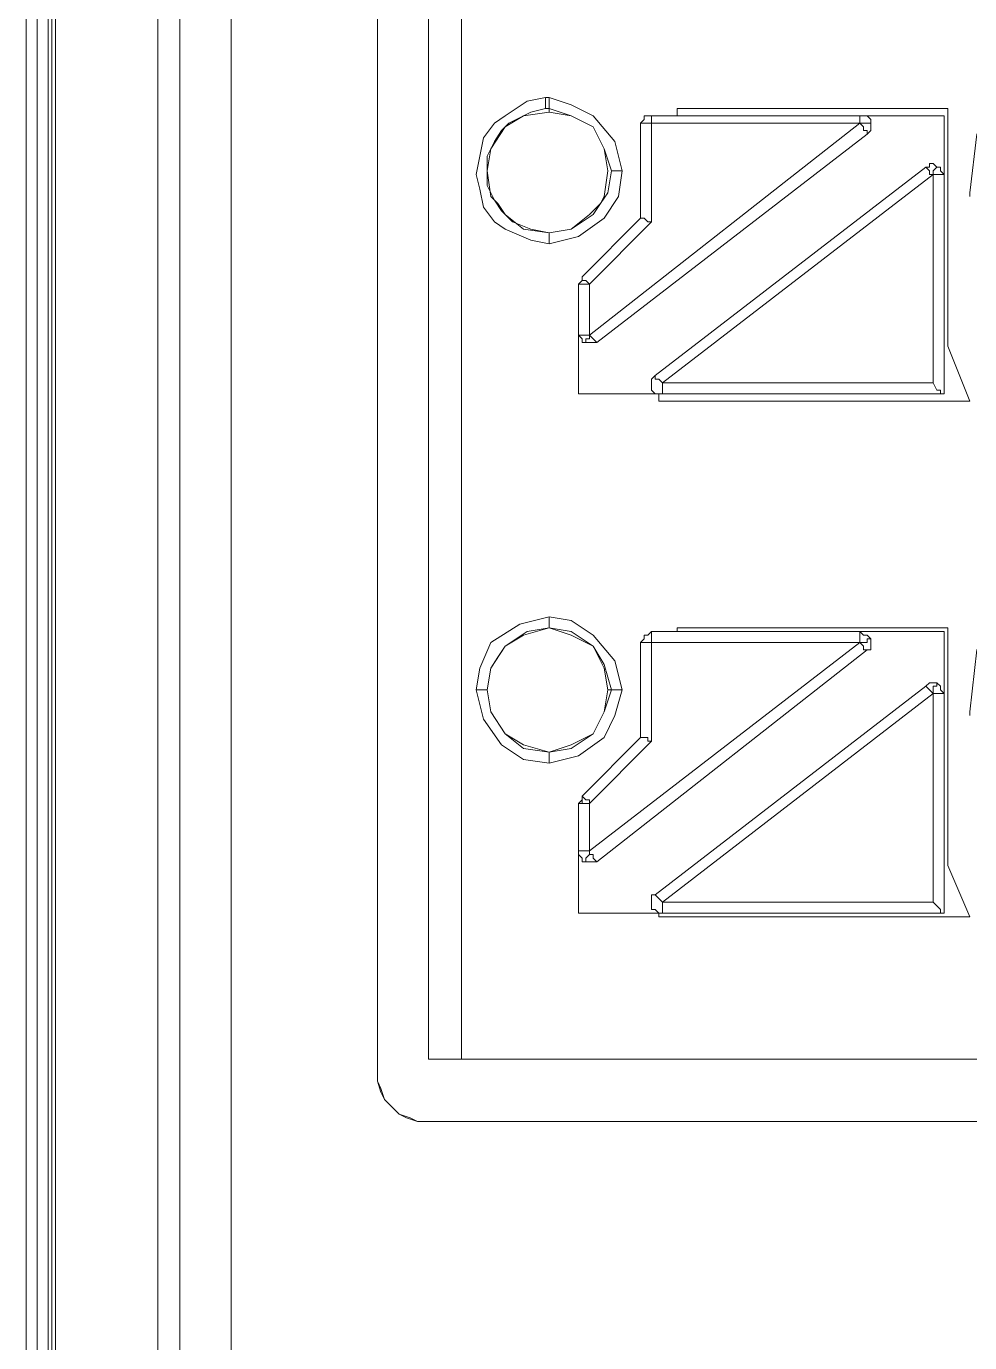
# Model space of a CAD drawing. Header units: centimetres. Extents: x -12.5 to 12.5, y -6.1 to 6.1.
# Drawn here: x -10.485 to -9.575, y -0.49 to 0.78 of the extents above; entities that cross this region are included whole.
import ezdxf

# ---------------------------------------------------------------- set-up
doc = ezdxf.new("R2010")
doc.units = ezdxf.units.CM
doc.header["$MEASUREMENT"] = 0
doc.layers.add('Camada 1', color=7, linetype='Continuous')

msp = doc.modelspace()

# ---------------------------------------------------------------- linework, layer by layer
at = {"layer": 'Camada 1', "lineweight": 9}
for points in [[(-10.48517, -3.75892), (-10.48517, -3.75892), (-10.48517, 3.74466), (-10.48517, 3.74466)], [(-10.47459, 3.72349), (-10.47459, 3.72349), (-10.47459, -3.73776), (-10.47459, -3.73776)], [(-10.45695, 3.66705), (-10.45695, 3.66705), (-10.45695, -3.68131), (-10.45695, -3.68131)], [(-10.35817, 3.66705), (-10.35817, 3.66705), (-10.35817, -3.68131), (-10.35817, -3.68131)], [(-10.337, -3.66015), (-10.337, -3.66015), (-10.337, 3.64588), (-10.337, 3.64588)], [(-10.28762, 3.64588), (-10.28762, 3.64588), (-10.28762, -3.66015), (-10.28762, -3.66015)], [(-10.09712, 2.41822), (-10.09712, 2.41822), (-10.09712, -0.21703), (-10.09712, -0.21703)], [(-10.06537, -0.21703), (-10.06537, -0.21703), (-10.06537, 2.41822), (-10.06537, 2.41822)], [(-10.1465, 1.89258), (-10.1465, 1.89258), (-10.1465, -0.22762), (-10.1465, -0.22762)], [(-10.1465, 1.80438), (-10.1465, 1.80438), (-10.1465, -0.22762), (-10.1465, -0.22762)], [(-10.46048, -1.55406), (-10.46048, -1.55406), (-10.46048, 1.5398), (-10.46048, 1.5398)], [(-10.464, 1.43397), (-10.464, 1.43397), (-10.464, -1.44823), (-10.464, -1.44823)], [(-10.46048, -1.4447), (-10.46048, -1.4447), (-10.46048, 1.43044), (-10.46048, 1.43044)], [(-9.98423, 0.70019), (-9.98423, 0.70019), (-9.9807, 0.70019), (-9.9807, 0.70019)], [(-9.9807, 0.69666), (-9.9807, 0.69666), (-9.9807, 0.70019), (-9.9807, 0.70019)], [(-9.59617, 0.70019), (-9.59617, 0.70019), (-9.85723, 0.70019), (-9.85723, 0.70019)], [(-9.85723, 0.70019), (-9.85723, 0.70019), (-9.85723, 0.69313), (-9.85723, 0.69313)], [(-9.85723, 0.70019), (-9.85723, 0.70019), (-9.85723, 0.69313), (-9.85723, 0.69313)], [(-9.59617, 0.47088), (-9.59617, 0.47088), (-9.59617, 0.70019), (-9.59617, 0.70019)], [(-9.68084, 0.68608), (-9.68084, 0.68608), (-9.94189, 0.48147), (-9.94189, 0.48147)], [(-9.8925, 0.68608), (-9.8925, 0.68608), (-9.8925, 0.59436), (-9.8925, 0.59436)], [(-9.68084, 0.69313), (-9.68084, 0.69313), (-9.88192, 0.69313), (-9.88192, 0.69313)], [(-9.88192, 0.59083), (-9.88192, 0.59083), (-9.88192, 0.68608), (-9.88192, 0.68608)], [(-9.88192, 0.68608), (-9.88192, 0.68608), (-9.68084, 0.68608), (-9.68084, 0.68608)], [(-9.68084, 0.69313), (-9.68084, 0.69313), (-9.5997, 0.69313), (-9.5997, 0.69313)], [(-9.5997, 0.69313), (-9.5997, 0.69313), (-9.5997, 0.63669), (-9.5997, 0.63669)], [(-9.5997, 0.69313), (-9.5997, 0.69313), (-9.5997, 0.42502), (-9.5997, 0.42502)], [(-9.93484, 0.47441), (-9.93484, 0.47441), (-9.67378, 0.67549), (-9.67378, 0.67549)], [(-9.93484, 0.47441), (-9.93484, 0.47441), (-9.67378, 0.67549), (-9.67378, 0.67549)], [(-9.61734, 0.64374), (-9.61734, 0.64374), (-9.87839, 0.44266), (-9.87839, 0.44266)], [(-9.87134, 0.43561), (-9.87134, 0.43561), (-9.61028, 0.63669), (-9.61028, 0.63669)], [(-9.61028, 0.63669), (-9.61028, 0.63669), (-9.61028, 0.43561), (-9.61028, 0.43561)], [(-9.5997, 0.63669), (-9.5997, 0.63669), (-9.5997, 0.42502), (-9.5997, 0.42502)], [(-9.575, 0.61905), (-9.575, 0.61905), (-9.575, 0.61552), (-9.575, 0.61552)], [(-9.8925, 0.59436), (-9.8925, 0.59436), (-9.94895, 0.53791), (-9.94895, 0.53791)], [(-9.94189, 0.53086), (-9.94189, 0.53086), (-9.88192, 0.59083), (-9.88192, 0.59083)], [(-9.94895, 0.53438), (-9.94895, 0.53438), (-9.94895, 0.53791), (-9.94895, 0.53791)], [(-9.95248, 0.53086), (-9.95248, 0.53086), (-9.95248, 0.48147), (-9.95248, 0.48147)], [(-9.94189, 0.48147), (-9.94189, 0.48147), (-9.94189, 0.53086), (-9.94189, 0.53086)], [(-9.95248, 0.42502), (-9.95248, 0.42502), (-9.95248, 0.48147), (-9.95248, 0.48147)], [(-9.575, 0.41797), (-9.575, 0.41797), (-9.59617, 0.47088), (-9.59617, 0.47088)], [(-9.88192, 0.43208), (-9.88192, 0.43208), (-9.88192, 0.43561), (-9.88192, 0.43561)], [(-9.61028, 0.43561), (-9.61028, 0.43561), (-9.87134, 0.43561), (-9.87134, 0.43561)], [(-9.87134, 0.42502), (-9.87134, 0.42502), (-9.95248, 0.42502), (-9.95248, 0.42502)], [(-9.87487, 0.42502), (-9.87487, 0.42502), (-9.87487, 0.41797), (-9.87487, 0.41797)], [(-9.87487, 0.42502), (-9.87487, 0.42502), (-9.87487, 0.41797), (-9.87487, 0.41797)], [(-9.5997, 0.42502), (-9.5997, 0.42502), (-9.87134, 0.42502), (-9.87134, 0.42502)], [(-9.87487, 0.41797), (-9.87487, 0.41797), (-9.575, 0.41797), (-9.575, 0.41797)], [(-9.88192, 0.19572), (-9.88192, 0.19572), (-9.88192, 0.19219), (-9.88192, 0.19219)], [(-9.68084, 0.19572), (-9.68084, 0.19572), (-9.88192, 0.19572), (-9.88192, 0.19572)], [(-9.59617, 0.19924), (-9.59617, 0.19924), (-9.85723, 0.19924), (-9.85723, 0.19924)], [(-9.85723, 0.19924), (-9.85723, 0.19924), (-9.85723, 0.19572), (-9.85723, 0.19572)], [(-9.85723, 0.19924), (-9.85723, 0.19924), (-9.85723, 0.19572), (-9.85723, 0.19572)], [(-9.68084, 0.19572), (-9.68084, 0.19572), (-9.5997, 0.19572), (-9.5997, 0.19572)], [(-9.5997, 0.19572), (-9.5997, 0.19572), (-9.5997, 0.13574), (-9.5997, 0.13574)], [(-9.5997, 0.19572), (-9.5997, 0.19572), (-9.5997, -0.07592), (-9.5997, -0.07592)], [(-9.59617, -0.03006), (-9.59617, -0.03006), (-9.59617, 0.19924), (-9.59617, 0.19924)], [(-9.68084, 0.18513), (-9.68084, 0.18513), (-9.94189, -0.01595), (-9.94189, -0.01595)], [(-9.93484, -0.02653), (-9.93484, -0.02653), (-9.67378, 0.17808), (-9.67378, 0.17808)], [(-9.93484, -0.02653), (-9.93484, -0.02653), (-9.67378, 0.17808), (-9.67378, 0.17808)], [(-9.8925, 0.18513), (-9.8925, 0.18513), (-9.8925, 0.09341), (-9.8925, 0.09341)], [(-9.88192, 0.08988), (-9.88192, 0.08988), (-9.88192, 0.18513), (-9.88192, 0.18513)], [(-9.88192, 0.18513), (-9.88192, 0.18513), (-9.68084, 0.18513), (-9.68084, 0.18513)], [(-9.61734, 0.1428), (-9.61734, 0.1428), (-9.87839, -0.05828), (-9.87839, -0.05828)], [(-9.92073, 0.13927), (-9.92073, 0.13927), (-9.92425, 0.13927), (-9.92425, 0.13927)], [(-9.87134, -0.06534), (-9.87134, -0.06534), (-9.61028, 0.13574), (-9.61028, 0.13574)], [(-9.61028, 0.13574), (-9.61028, 0.13574), (-9.61028, -0.06534), (-9.61028, -0.06534)], [(-9.5997, 0.13574), (-9.5997, 0.13574), (-9.5997, -0.07592), (-9.5997, -0.07592)], [(-9.8925, 0.09341), (-9.8925, 0.09341), (-9.94895, 0.03697), (-9.94895, 0.03697)], [(-9.94189, 0.02991), (-9.94189, 0.02991), (-9.88192, 0.08988), (-9.88192, 0.08988)], [(-9.95248, 0.02991), (-9.95248, 0.02991), (-9.95248, -0.01595), (-9.95248, -0.01595)], [(-9.94189, -0.01595), (-9.94189, -0.01595), (-9.94189, 0.02991), (-9.94189, 0.02991)], [(-9.95248, -0.07592), (-9.95248, -0.07592), (-9.95248, -0.01595), (-9.95248, -0.01595)], [(-9.575, -0.07945), (-9.575, -0.07945), (-9.59617, -0.03006), (-9.59617, -0.03006)], [(-9.87134, -0.07592), (-9.87134, -0.07592), (-9.95248, -0.07592), (-9.95248, -0.07592)], [(-9.88192, -0.06887), (-9.88192, -0.06887), (-9.88192, -0.06534), (-9.88192, -0.06534)], [(-9.87487, -0.07592), (-9.87487, -0.07592), (-9.87487, -0.07945), (-9.87487, -0.07945)], [(-9.87487, -0.07592), (-9.87487, -0.07592), (-9.87487, -0.07945), (-9.87487, -0.07945)], [(-9.61028, -0.06534), (-9.61028, -0.06534), (-9.87134, -0.06534), (-9.87134, -0.06534)], [(-9.5997, -0.07592), (-9.5997, -0.07592), (-9.87134, -0.07592), (-9.87134, -0.07592)], [(-9.87487, -0.07945), (-9.87487, -0.07945), (-9.575, -0.07945), (-9.575, -0.07945)], [(-9.16578, -0.21703), (-9.16578, -0.21703), (-10.06537, -0.21703), (-10.06537, -0.21703)], [(-10.09712, -0.27701), (-10.09712, -0.27701), (-9.0035, -0.27701), (-9.0035, -0.27701)], [(-10.09712, -0.27701), (-10.09712, -0.27701), (-9.0035, -0.27701), (-9.0035, -0.27701)]]:
    msp.add_open_spline(points, degree=3, dxfattribs=at)
for points, knots in [([(-9.38803, 0.80955), (-9.38803, 0.80955), (-9.43389, 0.80249), (-9.43389, 0.80249), (-9.43389, 0.80249), (-9.4727, 0.78838), (-9.4727, 0.78838), (-9.4727, 0.78838), (-9.50798, 0.76369), (-9.50798, 0.76369), (-9.50798, 0.76369), (-9.53973, 0.73194), (-9.53973, 0.73194), (-9.53973, 0.73194), (-9.56795, 0.67549), (-9.56795, 0.67549), (-9.56795, 0.67549), (-9.575, 0.61905), (-9.575, 0.61905)], [0, 0, 0, 0, 0.1666667, 0.1666667, 0.1666667, 0.3333333, 0.3333333, 0.3333333, 0.5, 0.5, 0.5, 0.6666667, 0.6666667, 0.6666667, 0.8333333, 0.8333333, 0.8333333, 1, 1, 1, 1]), ([(-9.98423, 0.71077), (-9.98423, 0.71077), (-10.00187, 0.70724), (-10.00187, 0.70724), (-10.00187, 0.70724), (-10.02303, 0.69313), (-10.02303, 0.69313), (-10.02303, 0.69313), (-10.03362, 0.68608), (-10.03362, 0.68608), (-10.03362, 0.68608), (-10.0442, 0.67197), (-10.0442, 0.67197), (-10.0442, 0.67197), (-10.04773, 0.65433), (-10.04773, 0.65433), (-10.04773, 0.65433), (-10.05125, 0.63669), (-10.05125, 0.63669), (-10.05125, 0.63669), (-10.04773, 0.62258), (-10.04773, 0.62258), (-10.04773, 0.62258), (-10.0442, 0.60494), (-10.0442, 0.60494), (-10.0442, 0.60494), (-10.03362, 0.59083), (-10.03362, 0.59083), (-10.03362, 0.59083), (-10.02303, 0.58377), (-10.02303, 0.58377), (-10.02303, 0.58377), (-9.99834, 0.57319), (-9.99834, 0.57319), (-9.99834, 0.57319), (-9.9807, 0.56966), (-9.9807, 0.56966)], [0, 0, 0, 0, 0.0833333, 0.0833333, 0.0833333, 0.1666667, 0.1666667, 0.1666667, 0.25, 0.25, 0.25, 0.3333333, 0.3333333, 0.3333333, 0.4166667, 0.4166667, 0.4166667, 0.5, 0.5, 0.5, 0.5833333, 0.5833333, 0.5833333, 0.6666667, 0.6666667, 0.6666667, 0.75, 0.75, 0.75, 0.8333333, 0.8333333, 0.8333333, 0.9166667, 0.9166667, 0.9166667, 1, 1, 1, 1]), ([(-10.04067, 0.64022), (-10.04067, 0.64022), (-10.04067, 0.65433), (-10.04067, 0.65433), (-10.04067, 0.65433), (-10.03362, 0.66844), (-10.03362, 0.66844), (-10.03362, 0.66844), (-10.02656, 0.67902), (-10.02656, 0.67902), (-10.02656, 0.67902), (-10.0195, 0.68608), (-10.0195, 0.68608), (-10.0195, 0.68608), (-9.99834, 0.69666), (-9.99834, 0.69666), (-9.99834, 0.69666), (-9.98423, 0.70019), (-9.98423, 0.70019)], [0, 0, 0, 0, 0.1666667, 0.1666667, 0.1666667, 0.3333333, 0.3333333, 0.3333333, 0.5, 0.5, 0.5, 0.6666667, 0.6666667, 0.6666667, 0.8333333, 0.8333333, 0.8333333, 1, 1, 1, 1]), ([(-9.98423, 0.70019), (-9.98423, 0.70019), (-9.98423, 0.70019), (-9.98423, 0.70019), (-9.98423, 0.70019), (-9.98423, 0.70372), (-9.98423, 0.70372), (-9.98423, 0.70372), (-9.98423, 0.71077), (-9.98423, 0.71077)], [0, 0, 0, 0, 0.3333333, 0.3333333, 0.3333333, 0.6666667, 0.6666667, 0.6666667, 1, 1, 1, 1]), ([(-9.9807, 0.71077), (-9.9807, 0.71077), (-9.9807, 0.71077), (-9.9807, 0.71077), (-9.9807, 0.71077), (-9.98423, 0.71077), (-9.98423, 0.71077)], [0, 0, 0, 0, 0.5, 0.5, 0.5, 1, 1, 1, 1]), ([(-9.91014, 0.64022), (-9.91014, 0.64022), (-9.9172, 0.66844), (-9.9172, 0.66844), (-9.9172, 0.66844), (-9.93837, 0.69313), (-9.93837, 0.69313), (-9.93837, 0.69313), (-9.95953, 0.70372), (-9.95953, 0.70372), (-9.95953, 0.70372), (-9.9807, 0.71077), (-9.9807, 0.71077)], [0, 0, 0, 0, 0.25, 0.25, 0.25, 0.5, 0.5, 0.5, 0.75, 0.75, 0.75, 1, 1, 1, 1]), ([(-9.9807, 0.71077), (-9.9807, 0.71077), (-9.9807, 0.70372), (-9.9807, 0.70372), (-9.9807, 0.70372), (-9.9807, 0.70019), (-9.9807, 0.70019)], [0, 0, 0, 0, 0.5, 0.5, 0.5, 1, 1, 1, 1]), ([(-9.9807, 0.70019), (-9.9807, 0.70019), (-9.95953, 0.69313), (-9.95953, 0.69313), (-9.95953, 0.69313), (-9.93837, 0.68255), (-9.93837, 0.68255), (-9.93837, 0.68255), (-9.92778, 0.66138), (-9.92778, 0.66138), (-9.92778, 0.66138), (-9.92073, 0.64022), (-9.92073, 0.64022)], [0, 0, 0, 0, 0.25, 0.25, 0.25, 0.5, 0.5, 0.5, 0.75, 0.75, 0.75, 1, 1, 1, 1]), ([(-9.9807, 0.69666), (-9.9807, 0.69666), (-10.00539, 0.69313), (-10.00539, 0.69313), (-10.00539, 0.69313), (-10.02303, 0.68255), (-10.02303, 0.68255), (-10.02303, 0.68255), (-10.03714, 0.66138), (-10.03714, 0.66138), (-10.03714, 0.66138), (-10.04067, 0.64022), (-10.04067, 0.64022)], [0, 0, 0, 0, 0.25, 0.25, 0.25, 0.5, 0.5, 0.5, 0.75, 0.75, 0.75, 1, 1, 1, 1]), ([(-9.92425, 0.64022), (-9.92425, 0.64022), (-9.92778, 0.66138), (-9.92778, 0.66138), (-9.92778, 0.66138), (-9.93837, 0.68255), (-9.93837, 0.68255), (-9.93837, 0.68255), (-9.95953, 0.69313), (-9.95953, 0.69313), (-9.95953, 0.69313), (-9.9807, 0.69666), (-9.9807, 0.69666)], [0, 0, 0, 0, 0.25, 0.25, 0.25, 0.5, 0.5, 0.5, 0.75, 0.75, 0.75, 1, 1, 1, 1]), ([(-9.8925, 0.68608), (-9.8925, 0.68608), (-9.88898, 0.68961), (-9.88898, 0.68961), (-9.88898, 0.68961), (-9.88898, 0.69313), (-9.88898, 0.69313), (-9.88898, 0.69313), (-9.88545, 0.69313), (-9.88545, 0.69313), (-9.88545, 0.69313), (-9.88192, 0.69313), (-9.88192, 0.69313)], [0, 0, 0, 0, 0.25, 0.25, 0.25, 0.5, 0.5, 0.5, 0.75, 0.75, 0.75, 1, 1, 1, 1]), ([(-9.8925, 0.68608), (-9.8925, 0.68608), (-9.88898, 0.68608), (-9.88898, 0.68608), (-9.88898, 0.68608), (-9.88545, 0.68608), (-9.88545, 0.68608), (-9.88545, 0.68608), (-9.88192, 0.68608), (-9.88192, 0.68608)], [0, 0, 0, 0, 0.3333333, 0.3333333, 0.3333333, 0.6666667, 0.6666667, 0.6666667, 1, 1, 1, 1]), ([(-9.88192, 0.69313), (-9.88192, 0.69313), (-9.88192, 0.68961), (-9.88192, 0.68961), (-9.88192, 0.68961), (-9.88192, 0.68608), (-9.88192, 0.68608)], [0, 0, 0, 0, 0.5, 0.5, 0.5, 1, 1, 1, 1]), ([(-9.68084, 0.68608), (-9.68084, 0.68608), (-9.68084, 0.68961), (-9.68084, 0.68961), (-9.68084, 0.68961), (-9.68084, 0.69313), (-9.68084, 0.69313)], [0, 0, 0, 0, 0.5, 0.5, 0.5, 1, 1, 1, 1]), ([(-9.68084, 0.69313), (-9.68084, 0.69313), (-9.67731, 0.69313), (-9.67731, 0.69313), (-9.67731, 0.69313), (-9.67378, 0.69313), (-9.67378, 0.69313), (-9.67378, 0.69313), (-9.67025, 0.68961), (-9.67025, 0.68961), (-9.67025, 0.68961), (-9.67025, 0.68608), (-9.67025, 0.68608)], [0, 0, 0, 0, 0.25, 0.25, 0.25, 0.5, 0.5, 0.5, 0.75, 0.75, 0.75, 1, 1, 1, 1]), ([(-9.68084, 0.68608), (-9.68084, 0.68608), (-9.67731, 0.68255), (-9.67731, 0.68255), (-9.67731, 0.68255), (-9.67731, 0.67902), (-9.67731, 0.67902), (-9.67731, 0.67902), (-9.67378, 0.67902), (-9.67378, 0.67902), (-9.67378, 0.67902), (-9.67378, 0.67549), (-9.67378, 0.67549)], [0, 0, 0, 0, 0.25, 0.25, 0.25, 0.5, 0.5, 0.5, 0.75, 0.75, 0.75, 1, 1, 1, 1]), ([(-9.67025, 0.68608), (-9.67025, 0.68608), (-9.67025, 0.68608), (-9.67025, 0.68608), (-9.67025, 0.68608), (-9.67378, 0.68608), (-9.67378, 0.68608), (-9.67378, 0.68608), (-9.67731, 0.68608), (-9.67731, 0.68608), (-9.67731, 0.68608), (-9.68084, 0.68608), (-9.68084, 0.68608)], [0, 0, 0, 0, 0.25, 0.25, 0.25, 0.5, 0.5, 0.5, 0.75, 0.75, 0.75, 1, 1, 1, 1]), ([(-9.67025, 0.68608), (-9.67025, 0.68608), (-9.67025, 0.68608), (-9.67025, 0.68608), (-9.67025, 0.68608), (-9.67025, 0.68255), (-9.67025, 0.68255), (-9.67025, 0.68255), (-9.67025, 0.67902), (-9.67025, 0.67902), (-9.67025, 0.67902), (-9.67378, 0.67549), (-9.67378, 0.67549)], [0, 0, 0, 0, 0.25, 0.25, 0.25, 0.5, 0.5, 0.5, 0.75, 0.75, 0.75, 1, 1, 1, 1]), ([(-9.9807, 0.58024), (-9.9807, 0.58024), (-9.99834, 0.58377), (-9.99834, 0.58377), (-9.99834, 0.58377), (-10.01598, 0.59083), (-10.01598, 0.59083), (-10.01598, 0.59083), (-10.02656, 0.60141), (-10.02656, 0.60141), (-10.02656, 0.60141), (-10.03362, 0.61199), (-10.03362, 0.61199), (-10.03362, 0.61199), (-10.04067, 0.62611), (-10.04067, 0.62611), (-10.04067, 0.62611), (-10.04067, 0.64022), (-10.04067, 0.64022)], [0, 0, 0, 0, 0.1666667, 0.1666667, 0.1666667, 0.3333333, 0.3333333, 0.3333333, 0.5, 0.5, 0.5, 0.6666667, 0.6666667, 0.6666667, 0.8333333, 0.8333333, 0.8333333, 1, 1, 1, 1]), ([(-10.04067, 0.64022), (-10.04067, 0.64022), (-10.03714, 0.61552), (-10.03714, 0.61552), (-10.03714, 0.61552), (-10.03009, 0.60847), (-10.03009, 0.60847), (-10.03009, 0.60847), (-10.02303, 0.59788), (-10.02303, 0.59788), (-10.02303, 0.59788), (-10.00539, 0.58377), (-10.00539, 0.58377), (-10.00539, 0.58377), (-9.9807, 0.58024), (-9.9807, 0.58024), (-9.9807, 0.58024), (-9.95953, 0.58377), (-9.95953, 0.58377), (-9.95953, 0.58377), (-9.94189, 0.59788), (-9.94189, 0.59788), (-9.94189, 0.59788), (-9.93131, 0.60847), (-9.93131, 0.60847), (-9.93131, 0.60847), (-9.92778, 0.61552), (-9.92778, 0.61552), (-9.92778, 0.61552), (-9.92425, 0.64022), (-9.92425, 0.64022)], [0, 0, 0, 0, 0.1, 0.1, 0.1, 0.2, 0.2, 0.2, 0.3, 0.3, 0.3, 0.4, 0.4, 0.4, 0.5, 0.5, 0.5, 0.6, 0.6, 0.6, 0.7, 0.7, 0.7, 0.8, 0.8, 0.8, 0.9, 0.9, 0.9, 1, 1, 1, 1]), ([(-9.9807, 0.56966), (-9.9807, 0.56966), (-9.95248, 0.57672), (-9.95248, 0.57672), (-9.95248, 0.57672), (-9.92778, 0.59436), (-9.92778, 0.59436), (-9.92778, 0.59436), (-9.91367, 0.61552), (-9.91367, 0.61552), (-9.91367, 0.61552), (-9.91014, 0.64022), (-9.91014, 0.64022)], [0, 0, 0, 0, 0.25, 0.25, 0.25, 0.5, 0.5, 0.5, 0.75, 0.75, 0.75, 1, 1, 1, 1]), ([(-9.92073, 0.64022), (-9.92073, 0.64022), (-9.92425, 0.61905), (-9.92425, 0.61905), (-9.92425, 0.61905), (-9.93131, 0.60847), (-9.93131, 0.60847), (-9.93131, 0.60847), (-9.93837, 0.59788), (-9.93837, 0.59788), (-9.93837, 0.59788), (-9.94895, 0.59083), (-9.94895, 0.59083), (-9.94895, 0.59083), (-9.95953, 0.58377), (-9.95953, 0.58377), (-9.95953, 0.58377), (-9.9807, 0.58024), (-9.9807, 0.58024)], [0, 0, 0, 0, 0.1666667, 0.1666667, 0.1666667, 0.3333333, 0.3333333, 0.3333333, 0.5, 0.5, 0.5, 0.6666667, 0.6666667, 0.6666667, 0.8333333, 0.8333333, 0.8333333, 1, 1, 1, 1]), ([(-9.92073, 0.64022), (-9.92073, 0.64022), (-9.92073, 0.64022), (-9.92073, 0.64022), (-9.92073, 0.64022), (-9.9172, 0.64022), (-9.9172, 0.64022), (-9.9172, 0.64022), (-9.91367, 0.64022), (-9.91367, 0.64022), (-9.91367, 0.64022), (-9.91014, 0.64022), (-9.91014, 0.64022)], [0, 0, 0, 0, 0.25, 0.25, 0.25, 0.5, 0.5, 0.5, 0.75, 0.75, 0.75, 1, 1, 1, 1]), ([(-9.61734, 0.64374), (-9.61734, 0.64374), (-9.61381, 0.64374), (-9.61381, 0.64374), (-9.61381, 0.64374), (-9.61381, 0.64727), (-9.61381, 0.64727), (-9.61381, 0.64727), (-9.61028, 0.64727), (-9.61028, 0.64727), (-9.61028, 0.64727), (-9.60675, 0.64374), (-9.60675, 0.64374)], [0, 0, 0, 0, 0.25, 0.25, 0.25, 0.5, 0.5, 0.5, 0.75, 0.75, 0.75, 1, 1, 1, 1]), ([(-9.61734, 0.64374), (-9.61734, 0.64374), (-9.61734, 0.64374), (-9.61734, 0.64374), (-9.61734, 0.64374), (-9.61381, 0.64022), (-9.61381, 0.64022), (-9.61381, 0.64022), (-9.61381, 0.63669), (-9.61381, 0.63669), (-9.61381, 0.63669), (-9.61028, 0.63669), (-9.61028, 0.63669)], [0, 0, 0, 0, 0.25, 0.25, 0.25, 0.5, 0.5, 0.5, 0.75, 0.75, 0.75, 1, 1, 1, 1]), ([(-9.5997, 0.63669), (-9.5997, 0.63669), (-9.60323, 0.64022), (-9.60323, 0.64022), (-9.60323, 0.64022), (-9.60323, 0.64374), (-9.60323, 0.64374), (-9.60323, 0.64374), (-9.60675, 0.64374), (-9.60675, 0.64374), (-9.60675, 0.64374), (-9.61028, 0.64727), (-9.61028, 0.64727)], [0, 0, 0, 0, 0.25, 0.25, 0.25, 0.5, 0.5, 0.5, 0.75, 0.75, 0.75, 1, 1, 1, 1]), ([(-9.60675, 0.64374), (-9.60675, 0.64374), (-9.60675, 0.64374), (-9.60675, 0.64374), (-9.60675, 0.64374), (-9.61028, 0.64022), (-9.61028, 0.64022), (-9.61028, 0.64022), (-9.61028, 0.63669), (-9.61028, 0.63669)], [0, 0, 0, 0, 0.3333333, 0.3333333, 0.3333333, 0.6666667, 0.6666667, 0.6666667, 1, 1, 1, 1]), ([(-9.5997, 0.63669), (-9.5997, 0.63669), (-9.60323, 0.63669), (-9.60323, 0.63669), (-9.60323, 0.63669), (-9.60675, 0.63669), (-9.60675, 0.63669), (-9.60675, 0.63669), (-9.61028, 0.63669), (-9.61028, 0.63669)], [0, 0, 0, 0, 0.3333333, 0.3333333, 0.3333333, 0.6666667, 0.6666667, 0.6666667, 1, 1, 1, 1]), ([(-9.60675, 0.64374), (-9.60675, 0.64374), (-9.60323, 0.64374), (-9.60323, 0.64374), (-9.60323, 0.64374), (-9.60323, 0.64022), (-9.60323, 0.64022), (-9.60323, 0.64022), (-9.5997, 0.63669), (-9.5997, 0.63669)], [0, 0, 0, 0, 0.3333333, 0.3333333, 0.3333333, 0.6666667, 0.6666667, 0.6666667, 1, 1, 1, 1]), ([(-9.8925, 0.59436), (-9.8925, 0.59436), (-9.8925, 0.59436), (-9.8925, 0.59436), (-9.8925, 0.59436), (-9.88898, 0.59436), (-9.88898, 0.59436), (-9.88898, 0.59436), (-9.88545, 0.59083), (-9.88545, 0.59083), (-9.88545, 0.59083), (-9.88192, 0.59083), (-9.88192, 0.59083)], [0, 0, 0, 0, 0.25, 0.25, 0.25, 0.5, 0.5, 0.5, 0.75, 0.75, 0.75, 1, 1, 1, 1]), ([(-9.9807, 0.58024), (-9.9807, 0.58024), (-9.9807, 0.58024), (-9.9807, 0.58024), (-9.9807, 0.58024), (-9.9807, 0.57672), (-9.9807, 0.57672), (-9.9807, 0.57672), (-9.9807, 0.57319), (-9.9807, 0.57319), (-9.9807, 0.57319), (-9.9807, 0.56966), (-9.9807, 0.56966)], [0, 0, 0, 0, 0.25, 0.25, 0.25, 0.5, 0.5, 0.5, 0.75, 0.75, 0.75, 1, 1, 1, 1]), ([(-9.95248, 0.53086), (-9.95248, 0.53086), (-9.94895, 0.53438), (-9.94895, 0.53438), (-9.94895, 0.53438), (-9.94895, 0.53791), (-9.94895, 0.53791)], [0, 0, 0, 0, 0.5, 0.5, 0.5, 1, 1, 1, 1]), ([(-9.94189, 0.53086), (-9.94189, 0.53086), (-9.94189, 0.53086), (-9.94189, 0.53086), (-9.94189, 0.53086), (-9.94542, 0.53438), (-9.94542, 0.53438), (-9.94542, 0.53438), (-9.94895, 0.53438), (-9.94895, 0.53438)], [0, 0, 0, 0, 0.3333333, 0.3333333, 0.3333333, 0.6666667, 0.6666667, 0.6666667, 1, 1, 1, 1]), ([(-9.94895, 0.53086), (-9.94895, 0.53086), (-9.94895, 0.53086), (-9.94895, 0.53086), (-9.94895, 0.53086), (-9.95248, 0.53086), (-9.95248, 0.53086)], [0, 0, 0, 0, 0.5, 0.5, 0.5, 1, 1, 1, 1]), ([(-9.94189, 0.53086), (-9.94189, 0.53086), (-9.94542, 0.53086), (-9.94542, 0.53086), (-9.94542, 0.53086), (-9.94895, 0.53086), (-9.94895, 0.53086)], [0, 0, 0, 0, 0.5, 0.5, 0.5, 1, 1, 1, 1]), ([(-9.95248, 0.48147), (-9.95248, 0.48147), (-9.94895, 0.48147), (-9.94895, 0.48147), (-9.94895, 0.48147), (-9.94542, 0.48147), (-9.94542, 0.48147), (-9.94542, 0.48147), (-9.94189, 0.48147), (-9.94189, 0.48147)], [0, 0, 0, 0, 0.3333333, 0.3333333, 0.3333333, 0.6666667, 0.6666667, 0.6666667, 1, 1, 1, 1]), ([(-9.94542, 0.47441), (-9.94542, 0.47441), (-9.94895, 0.47441), (-9.94895, 0.47441), (-9.94895, 0.47441), (-9.94895, 0.47794), (-9.94895, 0.47794), (-9.94895, 0.47794), (-9.95248, 0.48147), (-9.95248, 0.48147)], [0, 0, 0, 0, 0.3333333, 0.3333333, 0.3333333, 0.6666667, 0.6666667, 0.6666667, 1, 1, 1, 1]), ([(-9.94542, 0.47441), (-9.94542, 0.47441), (-9.94542, 0.47441), (-9.94542, 0.47441), (-9.94542, 0.47441), (-9.94542, 0.47794), (-9.94542, 0.47794), (-9.94542, 0.47794), (-9.94189, 0.47794), (-9.94189, 0.47794), (-9.94189, 0.47794), (-9.94189, 0.48147), (-9.94189, 0.48147)], [0, 0, 0, 0, 0.25, 0.25, 0.25, 0.5, 0.5, 0.5, 0.75, 0.75, 0.75, 1, 1, 1, 1]), ([(-9.93484, 0.47441), (-9.93484, 0.47441), (-9.93837, 0.47441), (-9.93837, 0.47441), (-9.93837, 0.47441), (-9.94189, 0.47441), (-9.94189, 0.47441), (-9.94189, 0.47441), (-9.94542, 0.47441), (-9.94542, 0.47441)], [0, 0, 0, 0, 0.3333333, 0.3333333, 0.3333333, 0.6666667, 0.6666667, 0.6666667, 1, 1, 1, 1]), ([(-9.93484, 0.47441), (-9.93484, 0.47441), (-9.93484, 0.47441), (-9.93484, 0.47441), (-9.93484, 0.47441), (-9.93837, 0.47794), (-9.93837, 0.47794), (-9.93837, 0.47794), (-9.94189, 0.48147), (-9.94189, 0.48147)], [0, 0, 0, 0, 0.3333333, 0.3333333, 0.3333333, 0.6666667, 0.6666667, 0.6666667, 1, 1, 1, 1]), ([(-9.94189, 0.47441), (-9.94189, 0.47441), (-9.94189, 0.47441), (-9.94189, 0.47441), (-9.94189, 0.47441), (-9.93837, 0.47441), (-9.93837, 0.47441), (-9.93837, 0.47441), (-9.93484, 0.47441), (-9.93484, 0.47441)], [0, 0, 0, 0, 0.3333333, 0.3333333, 0.3333333, 0.6666667, 0.6666667, 0.6666667, 1, 1, 1, 1]), ([(-9.87839, 0.44266), (-9.87839, 0.44266), (-9.88192, 0.43913), (-9.88192, 0.43913), (-9.88192, 0.43913), (-9.88192, 0.43561), (-9.88192, 0.43561)], [0, 0, 0, 0, 0.5, 0.5, 0.5, 1, 1, 1, 1]), ([(-9.87134, 0.42502), (-9.87134, 0.42502), (-9.87487, 0.42502), (-9.87487, 0.42502), (-9.87487, 0.42502), (-9.87839, 0.42502), (-9.87839, 0.42502), (-9.87839, 0.42502), (-9.88192, 0.42855), (-9.88192, 0.42855), (-9.88192, 0.42855), (-9.88192, 0.43208), (-9.88192, 0.43208)], [0, 0, 0, 0, 0.25, 0.25, 0.25, 0.5, 0.5, 0.5, 0.75, 0.75, 0.75, 1, 1, 1, 1]), ([(-9.87839, 0.44266), (-9.87839, 0.44266), (-9.87839, 0.44266), (-9.87839, 0.44266), (-9.87839, 0.44266), (-9.87839, 0.43913), (-9.87839, 0.43913), (-9.87839, 0.43913), (-9.87487, 0.43913), (-9.87487, 0.43913), (-9.87487, 0.43913), (-9.87134, 0.43561), (-9.87134, 0.43561)], [0, 0, 0, 0, 0.25, 0.25, 0.25, 0.5, 0.5, 0.5, 0.75, 0.75, 0.75, 1, 1, 1, 1]), ([(-9.87134, 0.43561), (-9.87134, 0.43561), (-9.87134, 0.43208), (-9.87134, 0.43208), (-9.87134, 0.43208), (-9.87134, 0.42855), (-9.87134, 0.42855), (-9.87134, 0.42855), (-9.87134, 0.42502), (-9.87134, 0.42502)], [0, 0, 0, 0, 0.3333333, 0.3333333, 0.3333333, 0.6666667, 0.6666667, 0.6666667, 1, 1, 1, 1]), ([(-9.5997, 0.42502), (-9.5997, 0.42502), (-9.60323, 0.42502), (-9.60323, 0.42502), (-9.60323, 0.42502), (-9.60323, 0.42855), (-9.60323, 0.42855), (-9.60323, 0.42855), (-9.60675, 0.42855), (-9.60675, 0.42855), (-9.60675, 0.42855), (-9.61028, 0.43561), (-9.61028, 0.43561)], [0, 0, 0, 0, 0.25, 0.25, 0.25, 0.5, 0.5, 0.5, 0.75, 0.75, 0.75, 1, 1, 1, 1]), ([(-9.38803, 0.30861), (-9.38803, 0.30861), (-9.43389, 0.30508), (-9.43389, 0.30508), (-9.43389, 0.30508), (-9.4727, 0.28744), (-9.4727, 0.28744), (-9.4727, 0.28744), (-9.50798, 0.26274), (-9.50798, 0.26274), (-9.50798, 0.26274), (-9.53973, 0.23452), (-9.53973, 0.23452), (-9.53973, 0.23452), (-9.56795, 0.17808), (-9.56795, 0.17808), (-9.56795, 0.17808), (-9.575, 0.11811), (-9.575, 0.11811)], [0, 0, 0, 0, 0.1666667, 0.1666667, 0.1666667, 0.3333333, 0.3333333, 0.3333333, 0.5, 0.5, 0.5, 0.6666667, 0.6666667, 0.6666667, 0.8333333, 0.8333333, 0.8333333, 1, 1, 1, 1]), ([(-9.9807, 0.20983), (-9.9807, 0.20983), (-10.00892, 0.20277), (-10.00892, 0.20277), (-10.00892, 0.20277), (-10.03714, 0.18513), (-10.03714, 0.18513), (-10.03714, 0.18513), (-10.04773, 0.16044), (-10.04773, 0.16044), (-10.04773, 0.16044), (-10.05125, 0.13927), (-10.05125, 0.13927)], [0, 0, 0, 0, 0.25, 0.25, 0.25, 0.5, 0.5, 0.5, 0.75, 0.75, 0.75, 1, 1, 1, 1]), ([(-9.91014, 0.13927), (-9.91014, 0.13927), (-9.9172, 0.16749), (-9.9172, 0.16749), (-9.9172, 0.16749), (-9.93837, 0.19219), (-9.93837, 0.19219), (-9.93837, 0.19219), (-9.95953, 0.2063), (-9.95953, 0.2063), (-9.95953, 0.2063), (-9.9807, 0.20983), (-9.9807, 0.20983)], [0, 0, 0, 0, 0.25, 0.25, 0.25, 0.5, 0.5, 0.5, 0.75, 0.75, 0.75, 1, 1, 1, 1]), ([(-9.9807, 0.19924), (-9.9807, 0.19924), (-9.9807, 0.19924), (-9.9807, 0.19924), (-9.9807, 0.19924), (-9.9807, 0.20277), (-9.9807, 0.20277), (-9.9807, 0.20277), (-9.9807, 0.2063), (-9.9807, 0.2063), (-9.9807, 0.2063), (-9.9807, 0.20983), (-9.9807, 0.20983)], [0, 0, 0, 0, 0.25, 0.25, 0.25, 0.5, 0.5, 0.5, 0.75, 0.75, 0.75, 1, 1, 1, 1]), ([(-10.04067, 0.13927), (-10.04067, 0.13927), (-10.03714, 0.16044), (-10.03714, 0.16044), (-10.03714, 0.16044), (-10.03009, 0.17102), (-10.03009, 0.17102), (-10.03009, 0.17102), (-10.02303, 0.1816), (-10.02303, 0.1816), (-10.02303, 0.1816), (-10.01245, 0.18866), (-10.01245, 0.18866), (-10.01245, 0.18866), (-10.00187, 0.19572), (-10.00187, 0.19572), (-10.00187, 0.19572), (-9.9807, 0.19924), (-9.9807, 0.19924)], [0, 0, 0, 0, 0.1666667, 0.1666667, 0.1666667, 0.3333333, 0.3333333, 0.3333333, 0.5, 0.5, 0.5, 0.6666667, 0.6666667, 0.6666667, 0.8333333, 0.8333333, 0.8333333, 1, 1, 1, 1]), ([(-9.9807, 0.19924), (-9.9807, 0.19924), (-10.00539, 0.19219), (-10.00539, 0.19219), (-10.00539, 0.19219), (-10.02303, 0.1816), (-10.02303, 0.1816), (-10.02303, 0.1816), (-10.03714, 0.16044), (-10.03714, 0.16044), (-10.03714, 0.16044), (-10.04067, 0.13927), (-10.04067, 0.13927)], [0, 0, 0, 0, 0.25, 0.25, 0.25, 0.5, 0.5, 0.5, 0.75, 0.75, 0.75, 1, 1, 1, 1]), ([(-9.9807, 0.19924), (-9.9807, 0.19924), (-9.95953, 0.19572), (-9.95953, 0.19572), (-9.95953, 0.19572), (-9.93837, 0.1816), (-9.93837, 0.1816), (-9.93837, 0.1816), (-9.92778, 0.16397), (-9.92778, 0.16397), (-9.92778, 0.16397), (-9.92073, 0.13927), (-9.92073, 0.13927)], [0, 0, 0, 0, 0.25, 0.25, 0.25, 0.5, 0.5, 0.5, 0.75, 0.75, 0.75, 1, 1, 1, 1]), ([(-9.92425, 0.13927), (-9.92425, 0.13927), (-9.92778, 0.16044), (-9.92778, 0.16044), (-9.92778, 0.16044), (-9.93837, 0.1816), (-9.93837, 0.1816), (-9.93837, 0.1816), (-9.95953, 0.19219), (-9.95953, 0.19219), (-9.95953, 0.19219), (-9.9807, 0.19924), (-9.9807, 0.19924)], [0, 0, 0, 0, 0.25, 0.25, 0.25, 0.5, 0.5, 0.5, 0.75, 0.75, 0.75, 1, 1, 1, 1]), ([(-9.8925, 0.18513), (-9.8925, 0.18513), (-9.88898, 0.18866), (-9.88898, 0.18866), (-9.88898, 0.18866), (-9.88898, 0.19219), (-9.88898, 0.19219), (-9.88898, 0.19219), (-9.88545, 0.19219), (-9.88545, 0.19219), (-9.88545, 0.19219), (-9.88192, 0.19572), (-9.88192, 0.19572)], [0, 0, 0, 0, 0.25, 0.25, 0.25, 0.5, 0.5, 0.5, 0.75, 0.75, 0.75, 1, 1, 1, 1]), ([(-9.88192, 0.19219), (-9.88192, 0.19219), (-9.88192, 0.18866), (-9.88192, 0.18866), (-9.88192, 0.18866), (-9.88192, 0.18513), (-9.88192, 0.18513)], [0, 0, 0, 0, 0.5, 0.5, 0.5, 1, 1, 1, 1]), ([(-9.68084, 0.18513), (-9.68084, 0.18513), (-9.68084, 0.18866), (-9.68084, 0.18866), (-9.68084, 0.18866), (-9.68084, 0.19219), (-9.68084, 0.19219), (-9.68084, 0.19219), (-9.68084, 0.19572), (-9.68084, 0.19572)], [0, 0, 0, 0, 0.3333333, 0.3333333, 0.3333333, 0.6666667, 0.6666667, 0.6666667, 1, 1, 1, 1]), ([(-9.68084, 0.19572), (-9.68084, 0.19572), (-9.67731, 0.19219), (-9.67731, 0.19219), (-9.67731, 0.19219), (-9.67378, 0.19219), (-9.67378, 0.19219), (-9.67378, 0.19219), (-9.67025, 0.18866), (-9.67025, 0.18866)], [0, 0, 0, 0, 0.3333333, 0.3333333, 0.3333333, 0.6666667, 0.6666667, 0.6666667, 1, 1, 1, 1]), ([(-9.8925, 0.18513), (-9.8925, 0.18513), (-9.88898, 0.18513), (-9.88898, 0.18513), (-9.88898, 0.18513), (-9.88545, 0.18513), (-9.88545, 0.18513), (-9.88545, 0.18513), (-9.88192, 0.18513), (-9.88192, 0.18513)], [0, 0, 0, 0, 0.3333333, 0.3333333, 0.3333333, 0.6666667, 0.6666667, 0.6666667, 1, 1, 1, 1]), ([(-9.67025, 0.18866), (-9.67025, 0.18866), (-9.67025, 0.18866), (-9.67025, 0.18866), (-9.67025, 0.18866), (-9.67378, 0.18866), (-9.67378, 0.18866), (-9.67378, 0.18866), (-9.67378, 0.18513), (-9.67378, 0.18513), (-9.67378, 0.18513), (-9.67731, 0.18513), (-9.67731, 0.18513), (-9.67731, 0.18513), (-9.68084, 0.18513), (-9.68084, 0.18513)], [0, 0, 0, 0, 0.2, 0.2, 0.2, 0.4, 0.4, 0.4, 0.6, 0.6, 0.6, 0.8, 0.8, 0.8, 1, 1, 1, 1]), ([(-9.68084, 0.18513), (-9.68084, 0.18513), (-9.67731, 0.1816), (-9.67731, 0.1816), (-9.67731, 0.1816), (-9.67731, 0.17808), (-9.67731, 0.17808), (-9.67731, 0.17808), (-9.67378, 0.17808), (-9.67378, 0.17808)], [0, 0, 0, 0, 0.3333333, 0.3333333, 0.3333333, 0.6666667, 0.6666667, 0.6666667, 1, 1, 1, 1]), ([(-9.67025, 0.18866), (-9.67025, 0.18866), (-9.67025, 0.18513), (-9.67025, 0.18513), (-9.67025, 0.18513), (-9.67025, 0.1816), (-9.67025, 0.1816), (-9.67025, 0.1816), (-9.67025, 0.17808), (-9.67025, 0.17808), (-9.67025, 0.17808), (-9.67378, 0.17808), (-9.67378, 0.17808)], [0, 0, 0, 0, 0.25, 0.25, 0.25, 0.5, 0.5, 0.5, 0.75, 0.75, 0.75, 1, 1, 1, 1]), ([(-9.61734, 0.1428), (-9.61734, 0.1428), (-9.61381, 0.14633), (-9.61381, 0.14633), (-9.61381, 0.14633), (-9.61028, 0.14633), (-9.61028, 0.14633), (-9.61028, 0.14633), (-9.60675, 0.14633), (-9.60675, 0.14633)], [0, 0, 0, 0, 0.3333333, 0.3333333, 0.3333333, 0.6666667, 0.6666667, 0.6666667, 1, 1, 1, 1]), ([(-9.61734, 0.1428), (-9.61734, 0.1428), (-9.61734, 0.1428), (-9.61734, 0.1428), (-9.61734, 0.1428), (-9.61381, 0.13927), (-9.61381, 0.13927), (-9.61381, 0.13927), (-9.61028, 0.13574), (-9.61028, 0.13574)], [0, 0, 0, 0, 0.3333333, 0.3333333, 0.3333333, 0.6666667, 0.6666667, 0.6666667, 1, 1, 1, 1]), ([(-9.60675, 0.14633), (-9.60675, 0.14633), (-9.60675, 0.14633), (-9.60675, 0.14633), (-9.60675, 0.14633), (-9.60675, 0.1428), (-9.60675, 0.1428), (-9.60675, 0.1428), (-9.61028, 0.1428), (-9.61028, 0.1428), (-9.61028, 0.1428), (-9.61028, 0.13927), (-9.61028, 0.13927), (-9.61028, 0.13927), (-9.61028, 0.13574), (-9.61028, 0.13574)], [0, 0, 0, 0, 0.2, 0.2, 0.2, 0.4, 0.4, 0.4, 0.6, 0.6, 0.6, 0.8, 0.8, 0.8, 1, 1, 1, 1]), ([(-9.5997, 0.13574), (-9.5997, 0.13574), (-9.60323, 0.13927), (-9.60323, 0.13927), (-9.60323, 0.13927), (-9.60323, 0.1428), (-9.60323, 0.1428), (-9.60323, 0.1428), (-9.60675, 0.14633), (-9.60675, 0.14633), (-9.60675, 0.14633), (-9.61028, 0.14633), (-9.61028, 0.14633)], [0, 0, 0, 0, 0.25, 0.25, 0.25, 0.5, 0.5, 0.5, 0.75, 0.75, 0.75, 1, 1, 1, 1]), ([(-9.60675, 0.14633), (-9.60675, 0.14633), (-9.60323, 0.1428), (-9.60323, 0.1428), (-9.60323, 0.1428), (-9.60323, 0.13927), (-9.60323, 0.13927), (-9.60323, 0.13927), (-9.5997, 0.13574), (-9.5997, 0.13574)], [0, 0, 0, 0, 0.3333333, 0.3333333, 0.3333333, 0.6666667, 0.6666667, 0.6666667, 1, 1, 1, 1]), ([(-10.05125, 0.13927), (-10.05125, 0.13927), (-10.0442, 0.11105), (-10.0442, 0.11105), (-10.0442, 0.11105), (-10.02656, 0.08635), (-10.02656, 0.08635), (-10.02656, 0.08635), (-10.00539, 0.07224), (-10.00539, 0.07224), (-10.00539, 0.07224), (-9.9807, 0.06872), (-9.9807, 0.06872)], [0, 0, 0, 0, 0.25, 0.25, 0.25, 0.5, 0.5, 0.5, 0.75, 0.75, 0.75, 1, 1, 1, 1]), ([(-10.04067, 0.13927), (-10.04067, 0.13927), (-10.04067, 0.13927), (-10.04067, 0.13927), (-10.04067, 0.13927), (-10.0442, 0.13927), (-10.0442, 0.13927), (-10.0442, 0.13927), (-10.04773, 0.13927), (-10.04773, 0.13927), (-10.04773, 0.13927), (-10.05125, 0.13927), (-10.05125, 0.13927)], [0, 0, 0, 0, 0.25, 0.25, 0.25, 0.5, 0.5, 0.5, 0.75, 0.75, 0.75, 1, 1, 1, 1]), ([(-9.9807, 0.0793), (-9.9807, 0.0793), (-10.00539, 0.08283), (-10.00539, 0.08283), (-10.00539, 0.08283), (-10.02303, 0.09694), (-10.02303, 0.09694), (-10.02303, 0.09694), (-10.03714, 0.11811), (-10.03714, 0.11811), (-10.03714, 0.11811), (-10.04067, 0.13927), (-10.04067, 0.13927)], [0, 0, 0, 0, 0.25, 0.25, 0.25, 0.5, 0.5, 0.5, 0.75, 0.75, 0.75, 1, 1, 1, 1]), ([(-10.04067, 0.13927), (-10.04067, 0.13927), (-10.03714, 0.11811), (-10.03714, 0.11811), (-10.03714, 0.11811), (-10.02303, 0.09694), (-10.02303, 0.09694), (-10.02303, 0.09694), (-10.00539, 0.08635), (-10.00539, 0.08635), (-10.00539, 0.08635), (-9.9807, 0.0793), (-9.9807, 0.0793)], [0, 0, 0, 0, 0.25, 0.25, 0.25, 0.5, 0.5, 0.5, 0.75, 0.75, 0.75, 1, 1, 1, 1]), ([(-9.9807, 0.06872), (-9.9807, 0.06872), (-9.95248, 0.07577), (-9.95248, 0.07577), (-9.95248, 0.07577), (-9.92778, 0.09341), (-9.92778, 0.09341), (-9.92778, 0.09341), (-9.9172, 0.11458), (-9.9172, 0.11458), (-9.9172, 0.11458), (-9.91014, 0.13927), (-9.91014, 0.13927)], [0, 0, 0, 0, 0.25, 0.25, 0.25, 0.5, 0.5, 0.5, 0.75, 0.75, 0.75, 1, 1, 1, 1]), ([(-9.92073, 0.13927), (-9.92073, 0.13927), (-9.92778, 0.11811), (-9.92778, 0.11811), (-9.92778, 0.11811), (-9.93837, 0.09694), (-9.93837, 0.09694), (-9.93837, 0.09694), (-9.95953, 0.08283), (-9.95953, 0.08283), (-9.95953, 0.08283), (-9.9807, 0.0793), (-9.9807, 0.0793)], [0, 0, 0, 0, 0.25, 0.25, 0.25, 0.5, 0.5, 0.5, 0.75, 0.75, 0.75, 1, 1, 1, 1]), ([(-9.9807, 0.0793), (-9.9807, 0.0793), (-9.95953, 0.08635), (-9.95953, 0.08635), (-9.95953, 0.08635), (-9.93837, 0.09694), (-9.93837, 0.09694), (-9.93837, 0.09694), (-9.92778, 0.11811), (-9.92778, 0.11811), (-9.92778, 0.11811), (-9.92425, 0.13927), (-9.92425, 0.13927)], [0, 0, 0, 0, 0.25, 0.25, 0.25, 0.5, 0.5, 0.5, 0.75, 0.75, 0.75, 1, 1, 1, 1]), ([(-9.92073, 0.13927), (-9.92073, 0.13927), (-9.92073, 0.13927), (-9.92073, 0.13927), (-9.92073, 0.13927), (-9.9172, 0.13927), (-9.9172, 0.13927), (-9.9172, 0.13927), (-9.91367, 0.13927), (-9.91367, 0.13927), (-9.91367, 0.13927), (-9.91014, 0.13927), (-9.91014, 0.13927)], [0, 0, 0, 0, 0.25, 0.25, 0.25, 0.5, 0.5, 0.5, 0.75, 0.75, 0.75, 1, 1, 1, 1]), ([(-9.5997, 0.13574), (-9.5997, 0.13574), (-9.60323, 0.13574), (-9.60323, 0.13574), (-9.60323, 0.13574), (-9.60675, 0.13574), (-9.60675, 0.13574), (-9.60675, 0.13574), (-9.61028, 0.13574), (-9.61028, 0.13574)], [0, 0, 0, 0, 0.3333333, 0.3333333, 0.3333333, 0.6666667, 0.6666667, 0.6666667, 1, 1, 1, 1]), ([(-9.575, 0.11811), (-9.575, 0.11811), (-9.575, 0.11811), (-9.575, 0.11811), (-9.575, 0.11811), (-9.575, 0.11458), (-9.575, 0.11458)], [0, 0, 0, 0, 0.5, 0.5, 0.5, 1, 1, 1, 1]), ([(-9.8925, 0.09341), (-9.8925, 0.09341), (-9.8925, 0.09341), (-9.8925, 0.09341), (-9.8925, 0.09341), (-9.88898, 0.09341), (-9.88898, 0.09341), (-9.88898, 0.09341), (-9.88545, 0.09341), (-9.88545, 0.09341), (-9.88545, 0.09341), (-9.88545, 0.08988), (-9.88545, 0.08988), (-9.88545, 0.08988), (-9.88192, 0.08988), (-9.88192, 0.08988)], [0, 0, 0, 0, 0.2, 0.2, 0.2, 0.4, 0.4, 0.4, 0.6, 0.6, 0.6, 0.8, 0.8, 0.8, 1, 1, 1, 1]), ([(-9.9807, 0.06872), (-9.9807, 0.06872), (-9.9807, 0.07224), (-9.9807, 0.07224), (-9.9807, 0.07224), (-9.9807, 0.07577), (-9.9807, 0.07577), (-9.9807, 0.07577), (-9.9807, 0.0793), (-9.9807, 0.0793)], [0, 0, 0, 0, 0.3333333, 0.3333333, 0.3333333, 0.6666667, 0.6666667, 0.6666667, 1, 1, 1, 1]), ([(-9.95248, 0.02991), (-9.95248, 0.02991), (-9.94895, 0.03344), (-9.94895, 0.03344), (-9.94895, 0.03344), (-9.94895, 0.03697), (-9.94895, 0.03697)], [0, 0, 0, 0, 0.5, 0.5, 0.5, 1, 1, 1, 1]), ([(-9.94895, 0.02991), (-9.94895, 0.02991), (-9.94895, 0.02991), (-9.94895, 0.02991), (-9.94895, 0.02991), (-9.95248, 0.02991), (-9.95248, 0.02991)], [0, 0, 0, 0, 0.5, 0.5, 0.5, 1, 1, 1, 1]), ([(-9.94189, 0.02991), (-9.94189, 0.02991), (-9.94189, 0.03344), (-9.94189, 0.03344), (-9.94189, 0.03344), (-9.94542, 0.03344), (-9.94542, 0.03344), (-9.94542, 0.03344), (-9.94895, 0.03697), (-9.94895, 0.03697)], [0, 0, 0, 0, 0.3333333, 0.3333333, 0.3333333, 0.6666667, 0.6666667, 0.6666667, 1, 1, 1, 1]), ([(-9.94895, 0.03697), (-9.94895, 0.03697), (-9.94895, 0.03697), (-9.94895, 0.03697), (-9.94895, 0.03697), (-9.94895, 0.03344), (-9.94895, 0.03344), (-9.94895, 0.03344), (-9.94895, 0.02991), (-9.94895, 0.02991)], [0, 0, 0, 0, 0.3333333, 0.3333333, 0.3333333, 0.6666667, 0.6666667, 0.6666667, 1, 1, 1, 1]), ([(-9.94189, 0.02991), (-9.94189, 0.02991), (-9.94542, 0.02991), (-9.94542, 0.02991), (-9.94542, 0.02991), (-9.94895, 0.02991), (-9.94895, 0.02991)], [0, 0, 0, 0, 0.5, 0.5, 0.5, 1, 1, 1, 1]), ([(-9.95248, -0.01595), (-9.95248, -0.01595), (-9.94895, -0.01595), (-9.94895, -0.01595), (-9.94895, -0.01595), (-9.94542, -0.01595), (-9.94542, -0.01595), (-9.94542, -0.01595), (-9.94189, -0.01595), (-9.94189, -0.01595)], [0, 0, 0, 0, 0.3333333, 0.3333333, 0.3333333, 0.6666667, 0.6666667, 0.6666667, 1, 1, 1, 1]), ([(-9.94542, -0.02653), (-9.94542, -0.02653), (-9.94895, -0.02653), (-9.94895, -0.02653), (-9.94895, -0.02653), (-9.94895, -0.02301), (-9.94895, -0.02301), (-9.94895, -0.02301), (-9.95248, -0.01948), (-9.95248, -0.01948), (-9.95248, -0.01948), (-9.95248, -0.01595), (-9.95248, -0.01595)], [0, 0, 0, 0, 0.25, 0.25, 0.25, 0.5, 0.5, 0.5, 0.75, 0.75, 0.75, 1, 1, 1, 1]), ([(-9.94542, -0.02653), (-9.94542, -0.02653), (-9.94542, -0.02653), (-9.94542, -0.02653), (-9.94542, -0.02653), (-9.94542, -0.02301), (-9.94542, -0.02301), (-9.94542, -0.02301), (-9.94189, -0.01948), (-9.94189, -0.01948), (-9.94189, -0.01948), (-9.94189, -0.01595), (-9.94189, -0.01595)], [0, 0, 0, 0, 0.25, 0.25, 0.25, 0.5, 0.5, 0.5, 0.75, 0.75, 0.75, 1, 1, 1, 1]), ([(-9.93484, -0.02653), (-9.93484, -0.02653), (-9.93484, -0.02653), (-9.93484, -0.02653), (-9.93484, -0.02653), (-9.93837, -0.02301), (-9.93837, -0.02301), (-9.93837, -0.02301), (-9.93837, -0.01948), (-9.93837, -0.01948), (-9.93837, -0.01948), (-9.94189, -0.01948), (-9.94189, -0.01948), (-9.94189, -0.01948), (-9.94189, -0.01595), (-9.94189, -0.01595)], [0, 0, 0, 0, 0.2, 0.2, 0.2, 0.4, 0.4, 0.4, 0.6, 0.6, 0.6, 0.8, 0.8, 0.8, 1, 1, 1, 1]), ([(-9.93484, -0.02653), (-9.93484, -0.02653), (-9.93837, -0.02653), (-9.93837, -0.02653), (-9.93837, -0.02653), (-9.94189, -0.02653), (-9.94189, -0.02653), (-9.94189, -0.02653), (-9.94542, -0.02653), (-9.94542, -0.02653)], [0, 0, 0, 0, 0.3333333, 0.3333333, 0.3333333, 0.6666667, 0.6666667, 0.6666667, 1, 1, 1, 1]), ([(-9.94189, -0.02653), (-9.94189, -0.02653), (-9.94189, -0.02653), (-9.94189, -0.02653), (-9.94189, -0.02653), (-9.93837, -0.02653), (-9.93837, -0.02653), (-9.93837, -0.02653), (-9.93484, -0.02653), (-9.93484, -0.02653)], [0, 0, 0, 0, 0.3333333, 0.3333333, 0.3333333, 0.6666667, 0.6666667, 0.6666667, 1, 1, 1, 1]), ([(-9.87839, -0.05828), (-9.87839, -0.05828), (-9.88192, -0.05828), (-9.88192, -0.05828), (-9.88192, -0.05828), (-9.88192, -0.06181), (-9.88192, -0.06181), (-9.88192, -0.06181), (-9.88192, -0.06534), (-9.88192, -0.06534)], [0, 0, 0, 0, 0.3333333, 0.3333333, 0.3333333, 0.6666667, 0.6666667, 0.6666667, 1, 1, 1, 1]), ([(-9.87839, -0.05828), (-9.87839, -0.05828), (-9.87839, -0.05828), (-9.87839, -0.05828), (-9.87839, -0.05828), (-9.87487, -0.06181), (-9.87487, -0.06181), (-9.87487, -0.06181), (-9.87134, -0.06534), (-9.87134, -0.06534)], [0, 0, 0, 0, 0.3333333, 0.3333333, 0.3333333, 0.6666667, 0.6666667, 0.6666667, 1, 1, 1, 1]), ([(-9.87134, -0.07592), (-9.87134, -0.07592), (-9.87487, -0.07592), (-9.87487, -0.07592), (-9.87487, -0.07592), (-9.87839, -0.0724), (-9.87839, -0.0724), (-9.87839, -0.0724), (-9.88192, -0.0724), (-9.88192, -0.0724), (-9.88192, -0.0724), (-9.88192, -0.06887), (-9.88192, -0.06887)], [0, 0, 0, 0, 0.25, 0.25, 0.25, 0.5, 0.5, 0.5, 0.75, 0.75, 0.75, 1, 1, 1, 1]), ([(-9.87134, -0.06534), (-9.87134, -0.06534), (-9.87134, -0.06887), (-9.87134, -0.06887), (-9.87134, -0.06887), (-9.87134, -0.0724), (-9.87134, -0.0724), (-9.87134, -0.0724), (-9.87134, -0.07592), (-9.87134, -0.07592)], [0, 0, 0, 0, 0.3333333, 0.3333333, 0.3333333, 0.6666667, 0.6666667, 0.6666667, 1, 1, 1, 1]), ([(-9.5997, -0.07592), (-9.5997, -0.07592), (-9.60323, -0.07592), (-9.60323, -0.07592), (-9.60323, -0.07592), (-9.60323, -0.0724), (-9.60323, -0.0724), (-9.60323, -0.0724), (-9.60675, -0.06887), (-9.60675, -0.06887), (-9.60675, -0.06887), (-9.61028, -0.06534), (-9.61028, -0.06534)], [0, 0, 0, 0, 0.25, 0.25, 0.25, 0.5, 0.5, 0.5, 0.75, 0.75, 0.75, 1, 1, 1, 1]), ([(-10.09712, -0.27701), (-10.09712, -0.27701), (-10.1077, -0.27701), (-10.1077, -0.27701), (-10.1077, -0.27701), (-10.11828, -0.27348), (-10.11828, -0.27348), (-10.11828, -0.27348), (-10.12534, -0.26995), (-10.12534, -0.26995), (-10.12534, -0.26995), (-10.13239, -0.26289), (-10.13239, -0.26289), (-10.13239, -0.26289), (-10.13945, -0.25584), (-10.13945, -0.25584), (-10.13945, -0.25584), (-10.14298, -0.24878), (-10.14298, -0.24878), (-10.14298, -0.24878), (-10.1465, -0.2382), (-10.1465, -0.2382), (-10.1465, -0.2382), (-10.1465, -0.22762), (-10.1465, -0.22762)], [0, 0, 0, 0, 0.125, 0.125, 0.125, 0.25, 0.25, 0.25, 0.375, 0.375, 0.375, 0.5, 0.5, 0.5, 0.625, 0.625, 0.625, 0.75, 0.75, 0.75, 0.875, 0.875, 0.875, 1, 1, 1, 1]), ([(-10.1465, -0.22762), (-10.1465, -0.22762), (-10.1465, -0.2382), (-10.1465, -0.2382), (-10.1465, -0.2382), (-10.14298, -0.24526), (-10.14298, -0.24526), (-10.14298, -0.24526), (-10.13945, -0.25584), (-10.13945, -0.25584), (-10.13945, -0.25584), (-10.13239, -0.26289), (-10.13239, -0.26289), (-10.13239, -0.26289), (-10.12534, -0.26995), (-10.12534, -0.26995), (-10.12534, -0.26995), (-10.11475, -0.27348), (-10.11475, -0.27348), (-10.11475, -0.27348), (-10.1077, -0.27701), (-10.1077, -0.27701), (-10.1077, -0.27701), (-10.09712, -0.27701), (-10.09712, -0.27701)], [0, 0, 0, 0, 0.125, 0.125, 0.125, 0.25, 0.25, 0.25, 0.375, 0.375, 0.375, 0.5, 0.5, 0.5, 0.625, 0.625, 0.625, 0.75, 0.75, 0.75, 0.875, 0.875, 0.875, 1, 1, 1, 1]), ([(-10.06537, -0.21703), (-10.06537, -0.21703), (-10.07948, -0.21703), (-10.07948, -0.21703), (-10.07948, -0.21703), (-10.08653, -0.21703), (-10.08653, -0.21703), (-10.08653, -0.21703), (-10.09359, -0.21703), (-10.09359, -0.21703), (-10.09359, -0.21703), (-10.09712, -0.21703), (-10.09712, -0.21703)], [0, 0, 0, 0, 0.25, 0.25, 0.25, 0.5, 0.5, 0.5, 0.75, 0.75, 0.75, 1, 1, 1, 1])]:
    msp.add_open_spline(points, degree=3, knots=knots, dxfattribs=at)

doc.saveas('drawing.dxf')
